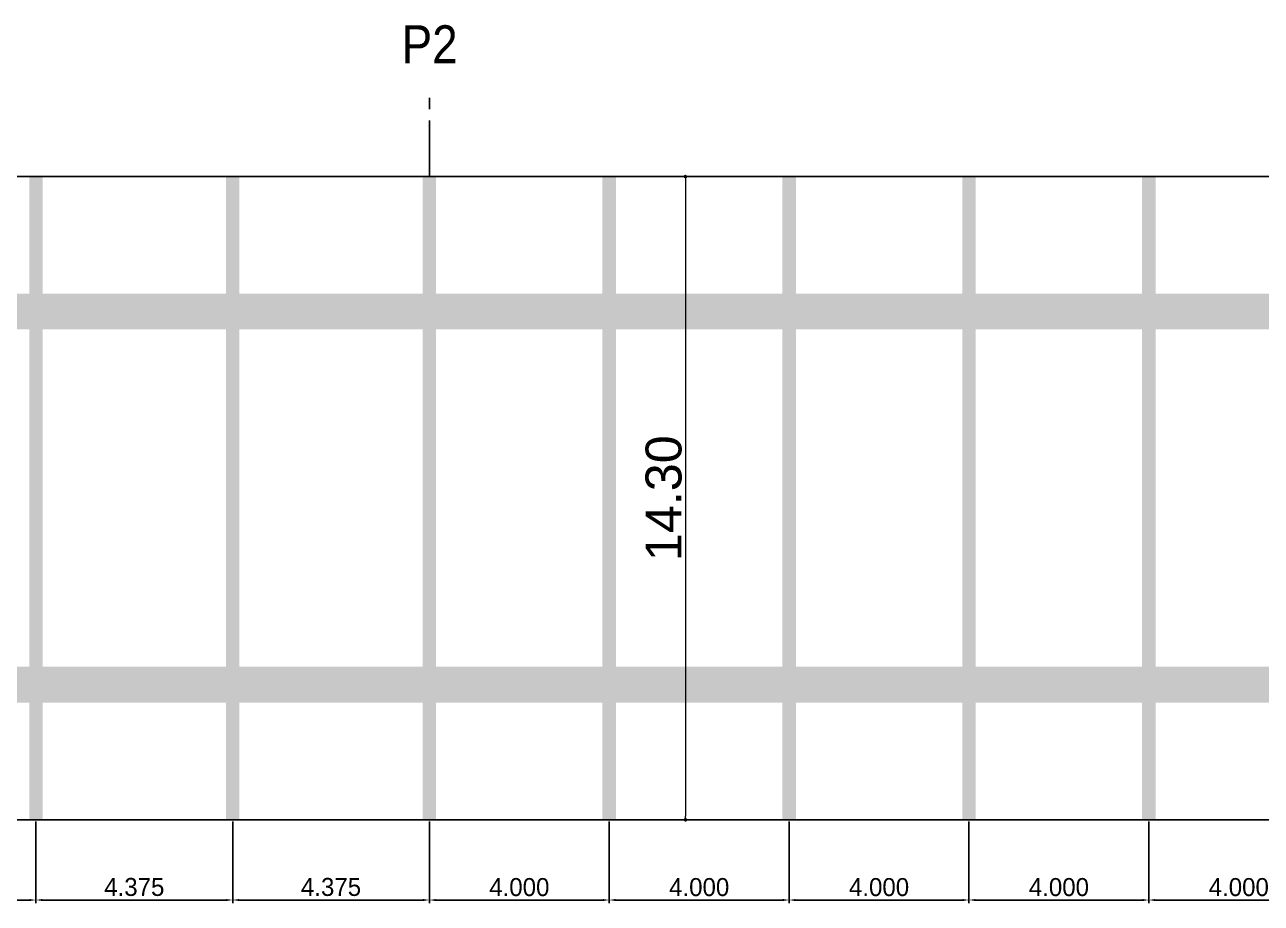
# Model space of a CAD drawing. Header units: metres. Extents: x -697843 to 22159, y -46191 to 9548.
# Drawn here: x -9724.41 to -9696.91, y -1018.91 to -999.37 of the extents above; entities that cross this region are included whole.
import ezdxf
from ezdxf.enums import TextEntityAlignment as Align

# ---------------------------------------------------------------- set-up
doc = ezdxf.new("R2010")
doc.units = ezdxf.units.M
doc.linetypes.add('CENTER', pattern=[2, 1.25, -0.25, 0.25, -0.25])
doc.layers.get('Defpoints').update_dxf_attribs({"color": 9})
for name, color, linetype in [('AXE', 1, 'CENTER'), ('CART', 6, 'Continuous'), ('COT', 1, 'Continuous'), ('TABLIER', 3, 'Continuous')]:
    doc.layers.add(name, color=color, linetype=linetype)
doc.layers.add('COT50', color=8, linetype='Continuous', lineweight=15)
doc.layers.get('0').off()
doc.styles.add('Arial', font='arial.ttf')
doc.styles.add('ROMANTIC', font='rom_____.pfb')
doc.dimstyles.new('cotf-50', dxfattribs={"dimscale": 0.4, "dimtxt": 1, "dimasz": 0.35, "dimexe": 0.18, "dimexo": 0.1, "dimgap": 0.2, "dimtad": 3, "dimdec": 3, "dimzin": 4, "dimdsep": 46, "dimtxsty": 'ROMANTIC', "dimcen": 0.09, "dimclrd": 256, "dimclre": 256, "dimclrt": 256, "dimadec": 0, "dimazin": 0, "dimtfac": 1, "dimtdec": 3, "dimtix": 1, "dimtmove": 2, "dimatfit": 3, "dimfxl": 1, "dimtvp": 13.888889, "dimtolj": 1, "dimtzin": 4, "dimarcsym": 0})
doc.dimstyles.new('d25M-50 AVA', dxfattribs={"dimscale": 0.8, "dimtxt": 0.25, "dimasz": 0.1, "dimexe": 0.18, "dimexo": 0.1, "dimgap": 0.09, "dimtad": 3, "dimzin": 1, "dimdsep": 46, "dimtxsty": 'Arial', "dimblk1": 'DOT', "dimblk2": 'DOT', "dimsah": 1, "dimcen": 0.09, "dimclrd": 256, "dimclre": 256, "dimclrt": 1, "dimazin": 2, "dimtfac": 1, "dimtix": 1, "dimtmove": 1, "dimatfit": 3, "dimldrblk": 'DOT', "dimfxl": 1, "dimtvp": 13.888889, "dimtolj": 1, "dimtzin": 4, "dimlwd": 9, "dimarcsym": 0})

# ---------------------------------------------------------------- blocks, each defined once
blk = doc.blocks.new('_Dot')
at = {"color": 0, "lineweight": -2}
blk.add_line((-0.5, 0), (-1, 0), dxfattribs=at)
at = {"color": 0, "const_width": 0.5}
blk.add_lwpolyline([(-0.25, 0, 1), (0.25, 0, 1)], format="xyb", close=True, dxfattribs=at)
blk = doc.blocks.new('*D24')
at = {"layer": 'COT50', "color": 2, "lineweight": -2, "ltscale": 100, "transparency": 16777216}
for p, q in [((-9710.087, -1002.75), (-9709.578, -1002.75)), ((-9710.087, -1017.05), (-9709.578, -1017.05))]:
    blk.add_line(p, q, dxfattribs=at)
at = {"layer": 'COT50', "color": 2, "lineweight": 9, "ltscale": 100, "transparency": 16777216}
blk.add_line((-9709.722, -1002.83), (-9709.722, -1016.97), dxfattribs=at)
at = {"layer": 'Defpoints', "color": 0, "ltscale": 100, "transparency": 16777216}
for p in [(-9710.167, -1002.75), (-9710.167, -1017.05), (-9709.722, -1017.05)]:
    blk.add_point(p, dxfattribs=at)
at = {"layer": 'COT50', "color": 2, "lineweight": 9, "ltscale": 100, "transparency": 16777216, "xscale": 0.08000000000000002, "yscale": 0.08000000000000002, "zscale": 0.08000000000000002}
for p, rotation in [((-9709.722, -1002.75), 90), ((-9709.722, -1017.05), 270)]:
    blk.add_blockref('_Dot', p, dxfattribs=dict(at, rotation=rotation))
at = {"layer": 'COT50', "color": 4, "ltscale": 100, "transparency": 16777216, "insert": (-9710.203, -1009.9), "char_height": 0.8, "attachment_point": 5, "rotation": 90, "style": 'Arial'}
blk.add_mtext('\\A1;14.30', dxfattribs=at)
blk = doc.blocks.new('*D30')
at = {"layer": 'COT', "lineweight": -2, "transparency": 16777216}
for p, q in [((-9728.54, -1017.09), (-9728.54, -1018.906)), ((-9724.165, -1017.09), (-9724.165, -1018.906)), ((-9728.4, -1018.834), (-9724.305, -1018.834))]:
    blk.add_line(p, q, dxfattribs=at)
at = {"layer": 'COT', "transparency": 16777216}
for points in [[(-9728.4, -1018.811), (-9728.4, -1018.857), (-9728.54, -1018.834)], [(-9724.305, -1018.811), (-9724.305, -1018.857), (-9724.165, -1018.834)]]:
    blk.add_solid(points, dxfattribs=at)
at = {"layer": 'Defpoints', "color": 0, "transparency": 16777216}
for p in [(-9728.54, -1017.05), (-9724.165, -1017.05), (-9724.165, -1018.834)]:
    blk.add_point(p, dxfattribs=at)
at = {"layer": 'COT', "transparency": 16777216, "insert": (-9726.353, -1018.546), "char_height": 0.4, "attachment_point": 5, "style": 'ROMANTIC'}
blk.add_mtext('\\A1;4.375', dxfattribs=at)
blk = doc.blocks.new('*D31')
at = {"layer": 'COT', "lineweight": -2, "transparency": 16777216}
for p, q in [((-9724.165, -1017.09), (-9724.165, -1018.906)), ((-9719.79, -1017.09), (-9719.79, -1018.906)), ((-9724.025, -1018.834), (-9719.93, -1018.834))]:
    blk.add_line(p, q, dxfattribs=at)
at = {"layer": 'COT', "transparency": 16777216}
for points in [[(-9724.025, -1018.811), (-9724.025, -1018.857), (-9724.165, -1018.834)], [(-9719.93, -1018.811), (-9719.93, -1018.857), (-9719.79, -1018.834)]]:
    blk.add_solid(points, dxfattribs=at)
at = {"layer": 'Defpoints', "color": 0, "transparency": 16777216}
for p in [(-9724.165, -1017.05), (-9719.79, -1017.05), (-9719.79, -1018.834)]:
    blk.add_point(p, dxfattribs=at)
at = {"layer": 'COT', "transparency": 16777216, "insert": (-9721.978, -1018.546), "char_height": 0.4, "attachment_point": 5, "style": 'ROMANTIC'}
blk.add_mtext('\\A1;4.375', dxfattribs=at)
blk = doc.blocks.new('*D32')
at = {"layer": 'COT', "lineweight": -2, "transparency": 16777216}
for p, q in [((-9719.79, -1017.09), (-9719.79, -1018.906)), ((-9715.415, -1017.09), (-9715.415, -1018.906)), ((-9719.65, -1018.834), (-9715.555, -1018.834))]:
    blk.add_line(p, q, dxfattribs=at)
at = {"layer": 'COT', "transparency": 16777216}
for points in [[(-9719.65, -1018.811), (-9719.65, -1018.857), (-9719.79, -1018.834)], [(-9715.555, -1018.811), (-9715.555, -1018.857), (-9715.415, -1018.834)]]:
    blk.add_solid(points, dxfattribs=at)
at = {"layer": 'Defpoints', "color": 0, "transparency": 16777216}
for p in [(-9719.79, -1017.05), (-9715.415, -1017.05), (-9715.415, -1018.834)]:
    blk.add_point(p, dxfattribs=at)
at = {"layer": 'COT', "transparency": 16777216, "insert": (-9717.603, -1018.546), "char_height": 0.4, "attachment_point": 5, "style": 'ROMANTIC'}
blk.add_mtext('\\A1;4.375', dxfattribs=at)
blk = doc.blocks.new('*D33')
at = {"layer": 'COT', "lineweight": -2, "transparency": 16777216}
for p, q in [((-9715.415, -1017.09), (-9715.415, -1018.906)), ((-9711.415, -1017.09), (-9711.415, -1018.906)), ((-9715.275, -1018.834), (-9711.555, -1018.834))]:
    blk.add_line(p, q, dxfattribs=at)
at = {"layer": 'COT', "transparency": 16777216}
for points in [[(-9715.275, -1018.811), (-9715.275, -1018.857), (-9715.415, -1018.834)], [(-9711.555, -1018.811), (-9711.555, -1018.857), (-9711.415, -1018.834)]]:
    blk.add_solid(points, dxfattribs=at)
at = {"layer": 'Defpoints', "color": 0, "transparency": 16777216}
for p in [(-9715.415, -1017.05), (-9711.415, -1017.05), (-9711.415, -1018.834)]:
    blk.add_point(p, dxfattribs=at)
at = {"layer": 'COT', "transparency": 16777216, "insert": (-9713.415, -1018.549), "char_height": 0.4, "attachment_point": 5, "style": 'ROMANTIC'}
blk.add_mtext('\\A1;4.000', dxfattribs=at)
blk = doc.blocks.new('*D34')
at = {"layer": 'COT', "lineweight": -2, "transparency": 16777216}
for p, q in [((-9711.415, -1017.09), (-9711.415, -1018.906)), ((-9707.415, -1017.09), (-9707.415, -1018.906)), ((-9711.275, -1018.834), (-9707.555, -1018.834))]:
    blk.add_line(p, q, dxfattribs=at)
at = {"layer": 'COT', "transparency": 16777216}
for points in [[(-9711.275, -1018.811), (-9711.275, -1018.857), (-9711.415, -1018.834)], [(-9707.555, -1018.811), (-9707.555, -1018.857), (-9707.415, -1018.834)]]:
    blk.add_solid(points, dxfattribs=at)
at = {"layer": 'Defpoints', "color": 0, "transparency": 16777216}
for p in [(-9711.415, -1017.05), (-9707.415, -1017.05), (-9707.415, -1018.834)]:
    blk.add_point(p, dxfattribs=at)
at = {"layer": 'COT', "transparency": 16777216, "insert": (-9709.415, -1018.549), "char_height": 0.4, "attachment_point": 5, "style": 'ROMANTIC'}
blk.add_mtext('\\A1;4.000', dxfattribs=at)
blk = doc.blocks.new('*D35')
at = {"layer": 'COT', "lineweight": -2, "transparency": 16777216}
for p, q in [((-9707.415, -1017.09), (-9707.415, -1018.906)), ((-9703.415, -1017.09), (-9703.415, -1018.906)), ((-9707.275, -1018.834), (-9703.555, -1018.834))]:
    blk.add_line(p, q, dxfattribs=at)
at = {"layer": 'COT', "transparency": 16777216}
for points in [[(-9707.275, -1018.811), (-9707.275, -1018.857), (-9707.415, -1018.834)], [(-9703.555, -1018.811), (-9703.555, -1018.857), (-9703.415, -1018.834)]]:
    blk.add_solid(points, dxfattribs=at)
at = {"layer": 'Defpoints', "color": 0, "transparency": 16777216}
for p in [(-9707.415, -1017.05), (-9703.415, -1017.05), (-9703.415, -1018.834)]:
    blk.add_point(p, dxfattribs=at)
at = {"layer": 'COT', "transparency": 16777216, "insert": (-9705.415, -1018.549), "char_height": 0.4, "attachment_point": 5, "style": 'ROMANTIC'}
blk.add_mtext('\\A1;4.000', dxfattribs=at)
blk = doc.blocks.new('*D36')
at = {"layer": 'COT', "lineweight": -2, "transparency": 16777216}
for p, q in [((-9703.415, -1017.09), (-9703.415, -1018.906)), ((-9699.415, -1017.09), (-9699.415, -1018.906)), ((-9703.275, -1018.834), (-9699.555, -1018.834))]:
    blk.add_line(p, q, dxfattribs=at)
at = {"layer": 'COT', "transparency": 16777216}
for points in [[(-9703.275, -1018.811), (-9703.275, -1018.857), (-9703.415, -1018.834)], [(-9699.555, -1018.811), (-9699.555, -1018.857), (-9699.415, -1018.834)]]:
    blk.add_solid(points, dxfattribs=at)
at = {"layer": 'Defpoints', "color": 0, "transparency": 16777216}
for p in [(-9703.415, -1017.05), (-9699.415, -1017.05), (-9699.415, -1018.834)]:
    blk.add_point(p, dxfattribs=at)
at = {"layer": 'COT', "transparency": 16777216, "insert": (-9701.415, -1018.549), "char_height": 0.4, "attachment_point": 5, "style": 'ROMANTIC'}
blk.add_mtext('\\A1;4.000', dxfattribs=at)
blk = doc.blocks.new('*D37')
at = {"layer": 'COT', "lineweight": -2, "transparency": 16777216}
for p, q in [((-9699.415, -1017.09), (-9699.415, -1018.906)), ((-9695.415, -1017.09), (-9695.415, -1018.906)), ((-9699.275, -1018.834), (-9695.555, -1018.834))]:
    blk.add_line(p, q, dxfattribs=at)
at = {"layer": 'COT', "transparency": 16777216}
for points in [[(-9699.275, -1018.811), (-9699.275, -1018.857), (-9699.415, -1018.834)], [(-9695.555, -1018.811), (-9695.555, -1018.857), (-9695.415, -1018.834)]]:
    blk.add_solid(points, dxfattribs=at)
at = {"layer": 'Defpoints', "color": 0, "transparency": 16777216}
for p in [(-9699.415, -1017.05), (-9695.415, -1017.05), (-9695.415, -1018.834)]:
    blk.add_point(p, dxfattribs=at)
at = {"layer": 'COT', "transparency": 16777216, "insert": (-9697.415, -1018.549), "char_height": 0.4, "attachment_point": 5, "style": 'ROMANTIC'}
blk.add_mtext('\\A1;4.000', dxfattribs=at)

msp = doc.modelspace()

# ---------------------------------------------------------------- linework, layer by layer
at = {"layer": 'AXE', "color": 9}
msp.add_line((-9715.41531, -1002.74956), (-9715.41531, -1000.84312), dxfattribs=at)
at = {"layer": 'CART', "color": 8, "const_width": 0.3}
for points in [[(-9724.16531, -1017.04956), (-9724.16531, -1002.74956)], [(-9719.79031, -1017.04956), (-9719.79031, -1002.74956)], [(-9715.41531, -1017.04956), (-9715.41531, -1002.74956)], [(-9711.41531, -1017.04956), (-9711.41531, -1002.74956)], [(-9707.41531, -1017.04956), (-9707.41531, -1002.74956)], [(-9703.41531, -1017.04956), (-9703.41531, -1002.74956)], [(-9699.41531, -1017.04956), (-9699.41531, -1002.74956)]]:
    msp.add_lwpolyline(points, dxfattribs=at)
at = {"layer": 'TABLIER', "flags": 128}
msp.add_lwpolyline([(-9785.41531, -1002.74956), (-9785.41531, -1017.04956), (-9715.41531, -1017.04956), (-9675.41531, -1017.04956), (-9675.41531, -1002.74956), (-9715.41531, -1002.74956)], close=True, dxfattribs=at)
at = {"layer": 'TABLIER', "color": 9, "const_width": 0.8}
for points in [[(-9674.21531, -1005.74956), (-9786.61531, -1005.74956)], [(-9786.61531, -1014.04956), (-9674.21531, -1014.04956)]]:
    msp.add_lwpolyline(points, dxfattribs=at)

# ---------------------------------------------------------------- texts
at = {"layer": 'CART', "style": 'ROMANTIC', "width": 0.9}
msp.add_text('P2', height=0.84375, rotation=0, dxfattribs=at).set_placement((-9715.40897, -1000.23017), align=Align.CENTER)

# ---------------------------------------------------------------- dimensions: what is measured, and where the dimension line sits
at = {"layer": 'COT'}
for base, p1, p2, picture, middle in [((-9724.16531, -1018.83411), (-9728.54031, -1017.04956), (-9724.16531, -1017.04956), '*D30', (-9726.35281, -1018.54612)), ((-9719.79031, -1018.83411), (-9724.16531, -1017.04956), (-9719.79031, -1017.04956), '*D31', (-9721.97781, -1018.54612)), ((-9715.41531, -1018.83411), (-9719.79031, -1017.04956), (-9715.41531, -1017.04956), '*D32', (-9717.60281, -1018.54612)), ((-9711.41531, -1018.83411), (-9715.41531, -1017.04956), (-9711.41531, -1017.04956), '*D33', (-9713.41531, -1018.54938)), ((-9707.41531, -1018.83411), (-9711.41531, -1017.04956), (-9707.41531, -1017.04956), '*D34', (-9709.41531, -1018.54938)), ((-9703.41531, -1018.83411), (-9707.41531, -1017.04956), (-9703.41531, -1017.04956), '*D35', (-9705.41531, -1018.54938)), ((-9699.41531, -1018.83411), (-9703.41531, -1017.04956), (-9699.41531, -1017.04956), '*D36', (-9701.41531, -1018.54938)), ((-9695.41531, -1018.83411), (-9699.41531, -1017.04956), (-9695.41531, -1017.04956), '*D37', (-9697.41531, -1018.54938))]:
    dim = msp.add_linear_dim(base=base, p1=p1, p2=p2, dimstyle='cotf-50', dxfattribs=at)
    dim.commit()
    dim.dimension.update_dxf_attribs({"geometry": picture, "text_midpoint": middle})
at = {"layer": 'COT50', "ltscale": 100}
dim = msp.add_aligned_dim(p1=(-9710.16719, -1002.74956), p2=(-9710.16719, -1017.04956), distance=0.44539, dimstyle='d25M-50 AVA', override={"dimtxt": 1, "dimclrd": 2, "dimclre": 2, "dimclrt": 4}, dxfattribs=at)
dim.commit()
dim.dimension.update_dxf_attribs({"geometry": '*D24', "text_midpoint": (-9710.20254, -1009.89956)})

doc.saveas('drawing.dxf')
